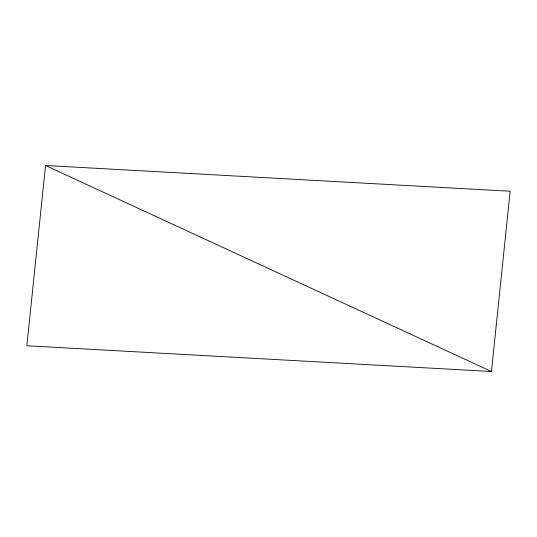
<?xml version="1.0" encoding="UTF-8"?>
<svg xmlns="http://www.w3.org/2000/svg" width="537" height="537" viewBox="0 0 537 537"><rect width="100%" height="100%" fill="white"/><g stroke="black" fill="none" stroke-linecap="round" stroke-linejoin="round"><path stroke-width="0.81" d="M45.544 165.497L26.85 345.761L491.456 371.503L510.15 191.239L45.544 165.497L491.456 371.503"/></g></svg>
